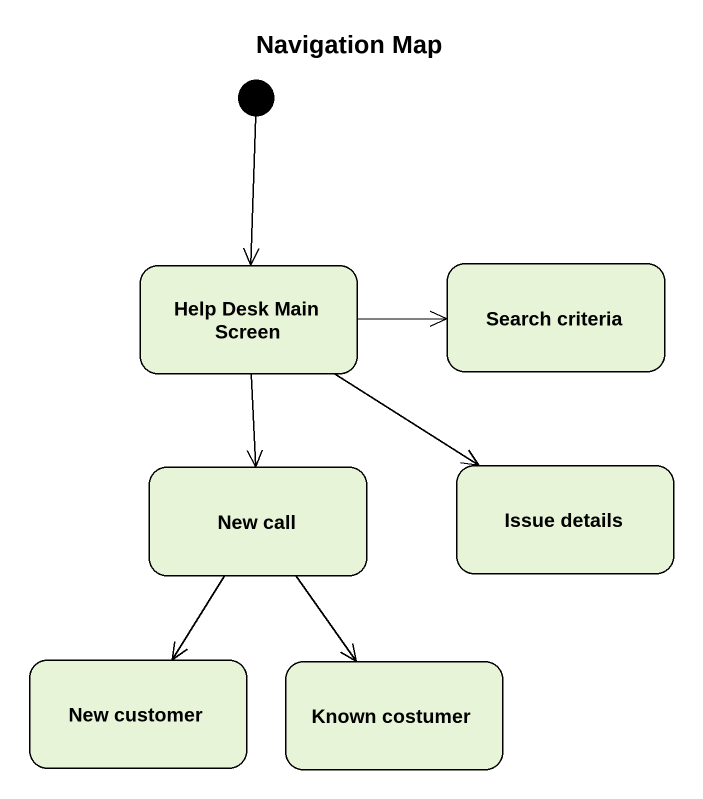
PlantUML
@startuml
title Navigation Map
hide empty description
state "Help Desk Main Screen" as Help_Desk_Main_Screen
state "Search criteria" as Search_criteria
state "New call" as New_call
state "Issue details" as Issue_details
state "New customer" as New_customer
state "Known costumer" as Known_costumer
[*] --> Help_Desk_Main_Screen
Help_Desk_Main_Screen -right-> Search_criteria
Help_Desk_Main_Screen --> New_call
Help_Desk_Main_Screen --> Issue_details
New_call --> New_customer
New_call --> Known_costumer
@enduml
